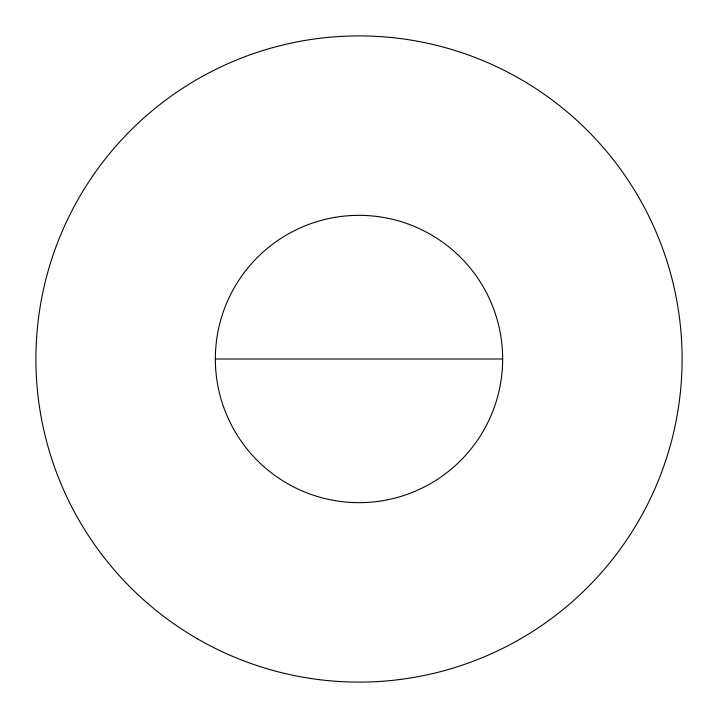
<?xml version="1.0" encoding="UTF-8"?>
<svg xmlns="http://www.w3.org/2000/svg" width="718" height="718" viewBox="0 0 718 718"><rect width="100%" height="100%" fill="white"/><g stroke="black" fill="none" stroke-linecap="round" stroke-linejoin="round"><path stroke-width="1.08" d="M215.346 359L502.654 359A143.654 143.654 0 0 1 287.173 483.411A143.654 143.654 0 0 1 287.173 234.589A143.654 143.654 0 0 1 502.654 359M197.45 638.814A323.1 323.1 0 0 0 682.1 359A323.1 323.1 0 0 0 197.45 79.186A323.1 323.1 0 0 0 197.45 638.814"/></g></svg>
